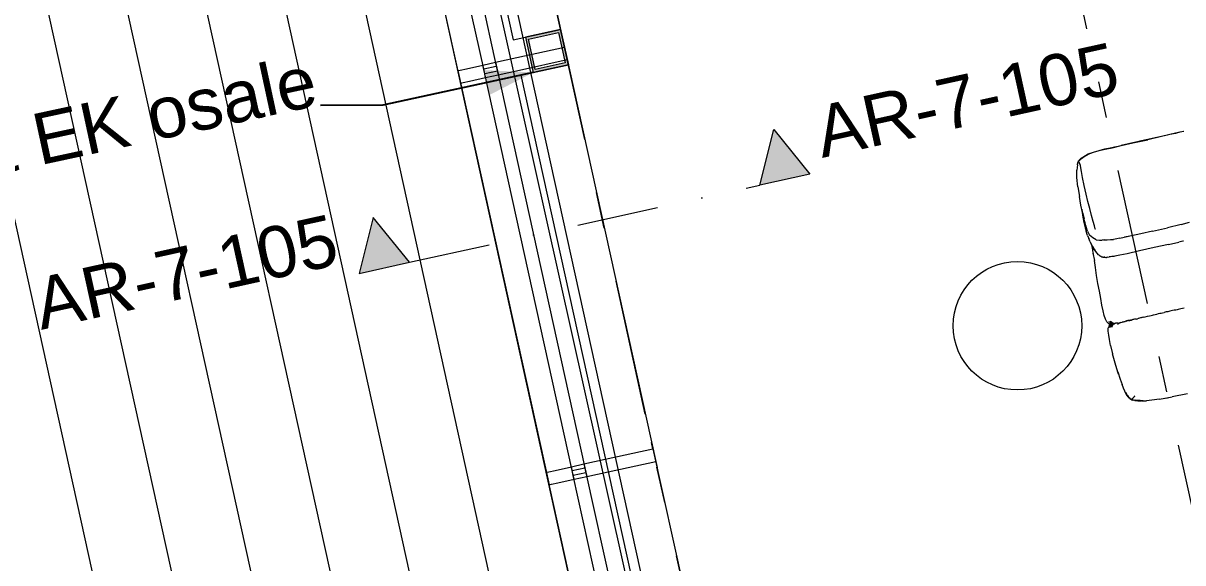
# Model space of a CAD drawing. Header units: millimetres. Extents: x 755110 to 820807, y -116979 to -66610.
# Drawn here: x 769990 to 774500, y -101689 to -99590 of the extents above; entities that cross this region are included whole.
import ezdxf

# ---------------------------------------------------------------- set-up
doc = ezdxf.new("R2010")
doc.units = ezdxf.units.MM
doc.header["$MEASUREMENT"] = 0
for name, pattern in [('Dot & Dashed', [670.277762, 317.5, -176.388889, 0, -176.388874]), ('Double Dashed', [1093.611073, 529.166651, -211.666656, 141.111112, -211.666656]), ('Katkoviiva', [6000, 3000, -3000])]:
    doc.linetypes.add(name, pattern=pattern)
for name, color, linetype, lineweight in [('New_0_Pen_No__1', 7, 'Continuous', 13), ('New_0_Pen_No__2', 8, 'Continuous', 15), ('New_2D Drafting - General_Pen_No__1', 7, 'Continuous', 13), ('New_2D Drafting - General_Pen_No__21', 7, 'Continuous', 35), ('New_ARCHICAD Windows_Pen_No__1', 7, 'Continuous', 13), ('New_Dimensioning - General_Pen_No__1', 7, 'Continuous', 13), ('New_INT zoned_Pen_No__19', 255, 'Continuous', 0), ('New_Interior - Furniture _Pen_No__1', 7, 'Continuous', 13), ('New_Structural - Bearing_Pen_No__1', 7, 'Continuous', 13), ('New_Structural - Bearing_Pen_No__101', 252, 'Continuous', 13), ('New_Structural - Bearing_Pen_No__19', 255, 'Continuous', 0), ('PP_Pen_No__10', 134, 'Continuous', 18)]:
    doc.layers.add(name, color=color, linetype=linetype, lineweight=lineweight)
doc.layers.add('New_Dimensioning - General', color=7, linetype='Continuous')
for name, color, linetype, lineweight, true_color in [('New_Structural - Bearing_Pen_No__102', 7, 'Continuous', 13, 0xcccccc), ('New_Structural - Bearing_Pen_No__180', 7, 'Continuous', 15, 0xd6cda7), ('New_Structural - Grid_Pen_No__61', 7, 'Continuous', 20, 0x6a6a6a)]:
    doc.layers.add(name, color=color, linetype=linetype, lineweight=lineweight, true_color=true_color)
doc.styles.add('GENERATED_STYLE_1', font='')
doc.styles.get('GENERATED_STYLE_1').set_extended_font_data('Arial')
doc.dimstyles.new('GENERATED_STYLE__1', dxfattribs={"dimtxt": 200, "dimasz": 95, "dimexe": 0.18, "dimexo": 0.0625, "dimgap": 0, "dimtad": 1, "dimdec": 0, "dimzin": 0, "dimdsep": 46, "dimtxsty": 'GENERATED_STYLE_1', "dimblk": 'ARROWHEAD_2', "dimblk1": 'ARROWHEAD_2', "dimblk2": 'ARROWHEAD_2', "dimcen": 0.09, "dimse1": 1, "dimse2": 1, "dimclrd": 7, "dimclre": 7, "dimclrt": 7, "dimadec": 0, "dimazin": 0, "dimtfac": 1, "dimtdec": 4, "dimtmove": 0, "dimatfit": 3, "dimfxl": 0, "dimtolj": 1, "dimtzin": 0, "dimarcsym": 0})
doc.dimstyles.new('GENERATED_STYLE__3', dxfattribs={"dimtxt": 200, "dimasz": 228, "dimexe": 0.18, "dimexo": 40, "dimgap": 0, "dimtad": 1, "dimdec": 0, "dimzin": 0, "dimdsep": 46, "dimtxsty": 'GENERATED_STYLE_1', "dimblk": 'ARROWHEAD_5', "dimblk1": 'ARROWHEAD_5', "dimblk2": 'ARROWHEAD_5', "dimcen": 0.09, "dimclrd": 7, "dimclre": 7, "dimclrt": 7, "dimadec": 0, "dimazin": 0, "dimtfac": 1, "dimtdec": 4, "dimtmove": 0, "dimatfit": 3, "dimfxl": 0, "dimtolj": 1, "dimtzin": 0, "dimarcsym": 0})
doc.dimstyles.new('GENERATED_STYLE__7', dxfattribs={"dimtxt": 0.18, "dimasz": 182.4, "dimexe": 0.18, "dimexo": 0.0625, "dimgap": 0, "dimtad": 0, "dimtih": 1, "dimtoh": 1, "dimdec": 4, "dimzin": 0, "dimdsep": 46, "dimcen": 0.09, "dimadec": 0, "dimazin": 0, "dimtfac": 1, "dimtdec": 4, "dimtmove": 0, "dimatfit": 3, "dimldrblk": 'ARROWHEAD_5', "dimfxl": 0, "dimtolj": 1, "dimtzin": 0, "dimarcsym": 0})

# ---------------------------------------------------------------- blocks, each defined once
blk = doc.blocks.new('*D157')
at = {"layer": 'New_Dimensioning - General_Pen_No__1', "color": 7, "linetype": 'Continuous', "lineweight": 13}
for p, q in [((774923.1, -112356.7), (774879.5, -112494.3)), ((774921.5, -112517), (774881.1, -112333.9)), ((774506.4, -112608.5), (774466.1, -112425.3)), ((774486.2, -112516.9), (774901.3, -112425.5)), ((774508, -112448.1), (774464.4, -112585.7)), ((774426.5, -112530), (774486.2, -112516.9))]:
    blk.add_line(p, q, dxfattribs=at)
at = {"layer": 'New_Dimensioning - General_Pen_No__1', "color": 7, "lineweight": 13, "insert": (773997.7, -112583.5), "char_height": 200, "attachment_point": 7, "rotation": 12.42, "style": 'GENERATED_STYLE_1'}
blk.add_mtext('\\A1;{\\pql;\\fArial|b0|i0|c0|p34;425}', dxfattribs=at)
blk = doc.blocks.new('ARROWHEAD_2')
at = {"color": 0, "linetype": 'Continuous', "lineweight": 0}
for p, q in [((-0.378, -0.655), (0.378, 0.655)), ((0, 0), (-1, 0))]:
    blk.add_line(p, q, dxfattribs=at)
blk = doc.blocks.new('*D158')
at = {"layer": 'New_Dimensioning - General_Pen_No__1', "color": 7, "linetype": 'Continuous', "lineweight": 13}
for p, q in [((776409.5, -112029.3), (776365.9, -112166.9)), ((776407.8, -112189.7), (776367.5, -112006.6)), ((774901.3, -112425.5), (776387.7, -112098.1)), ((774923.1, -112356.7), (774879.5, -112494.3)), ((774921.5, -112517), (774881.1, -112333.9)), ((774486.2, -112516.9), (774901.3, -112425.5))]:
    blk.add_line(p, q, dxfattribs=at)
at = {"layer": 'New_Dimensioning - General_Pen_No__1', "color": 7, "lineweight": 13, "insert": (775301.9, -112296.3), "char_height": 200, "attachment_point": 7, "rotation": 12.42, "style": 'GENERATED_STYLE_1'}
blk.add_mtext('\\A1;{\\pql;\\fArial|b0|i0|c0|p34;1\xa0522}', dxfattribs=at)
blk = doc.blocks.new('*D186')
at = {"layer": 'New_Dimensioning - General_Pen_No__1', "color": 7, "linetype": 'Continuous', "lineweight": 13}
for p, q in [((766261.9, -106098), (764152, -96517.6)), ((766353.4, -106077.8), (766170.3, -106118.2)), ((766193.1, -106076.2), (766330.7, -106119.8)), ((766353.3, -106513.1), (766261.9, -106098)), ((766444.8, -106492.9), (766261.7, -106533.2)), ((766284.5, -106491.3), (766422.1, -106534.9)), ((766965.2, -109291.5), (766353.3, -106513.1))]:
    blk.add_line(p, q, dxfattribs=at)
blk = doc.blocks.new('*D187')
at = {"layer": 'New_Dimensioning - General_Pen_No__1', "color": 7, "linetype": 'Continuous', "lineweight": 13}
for p, q in [((764083.2, -96495.8), (764220.8, -96539.4)), ((766261.9, -106098), (764152, -96517.6)), ((766353.4, -106077.8), (766170.3, -106118.2)), ((766193.1, -106076.2), (766330.7, -106119.8))]:
    blk.add_line(p, q, dxfattribs=at)
at = {"layer": 'New_Dimensioning - General_Pen_No__1', "color": 7, "lineweight": 13, "char_height": 200, "attachment_point": 7, "rotation": 102.42, "style": 'GENERATED_STYLE_1'}
for s, insert in [('\\A1;{\\pql;\\fArial|b0|i0|c0|p34;115}', (764214.3, -96986.5)), ('\\A1;{\\pql;\\fArial|b0|i0|c0|p34;9\xa0810}', (765241.4, -101650.3))]:
    blk.add_mtext(s, dxfattribs=dict(at, insert=insert))
blk = doc.blocks.new('*D188')
at = {"layer": 'New_Dimensioning - General_Pen_No__1', "color": 7, "linetype": 'Continuous', "lineweight": 13}
for p, q in [((764058.4, -96383.5), (764196, -96427.1)), ((764152, -96517.6), (764127.2, -96405.3)), ((764243.5, -96497.4), (764060.4, -96537.8)), ((764083.2, -96495.8), (764220.8, -96539.4)), ((766261.9, -106098), (764152, -96517.6))]:
    blk.add_line(p, q, dxfattribs=at)
blk = doc.blocks.new('*D192')
at = {"layer": 'New_Dimensioning - General_Pen_No__1', "color": 7, "linetype": 'Continuous', "lineweight": 13}
for p, q in [((763547, -97199.8), (763409.4, -97156.2)), ((763478.2, -97178), (763465.1, -97118.3)), ((763569.8, -97157.8), (763386.7, -97198.1)), ((765564.5, -106650.9), (763478.2, -97178)), ((765495.7, -106629.1), (765633.3, -106672.7)), ((765656, -106630.8), (765472.9, -106671.1)), ((766768.9, -112119.9), (765564.5, -106650.9))]:
    blk.add_line(p, q, dxfattribs=at)
at = {"layer": 'New_Dimensioning - General_Pen_No__1', "color": 7, "lineweight": 13, "insert": (764555.8, -102257), "char_height": 200, "attachment_point": 7, "rotation": 102.42, "style": 'GENERATED_STYLE_1'}
blk.add_mtext('\\A1;{\\pql;\\fArial|b0|i0|c0|p34;9\xa0700}', dxfattribs=at)
blk = doc.blocks.new('*D194')
at = {"layer": 'New_Dimensioning - General_Pen_No__1', "color": 7, "linetype": 'Continuous', "lineweight": 13}
for p, q in [((763761.3, -96603.6), (764116.2, -98215)), ((764185, -98236.8), (764047.4, -98193.2)), ((764024.7, -98235.2), (764207.8, -98194.8)), ((764116.2, -98215), (764460.3, -99777.6)), ((764368.8, -99797.7), (764551.9, -99757.4)), ((764529.1, -99799.4), (764391.5, -99755.8))]:
    blk.add_line(p, q, dxfattribs=at)
at = {"layer": 'New_Dimensioning - General_Pen_No__1', "color": 7, "lineweight": 13, "insert": (764322.8, -99338.8), "char_height": 200, "attachment_point": 7, "rotation": 102.42, "style": 'GENERATED_STYLE_1'}
blk.add_mtext('\\A1;{\\pql;\\fArial|b0|i0|c0|p34;1\xa0600}', dxfattribs=at)
blk = doc.blocks.new('*D195')
at = {"layer": 'New_Dimensioning - General_Pen_No__1', "color": 7, "linetype": 'Continuous', "lineweight": 13}
for p, q in [((764116.2, -98215), (764460.3, -99777.6)), ((764368.8, -99797.7), (764551.9, -99757.4)), ((764529.1, -99799.4), (764391.5, -99755.8)), ((764460.3, -99777.6), (764804.5, -101340.1)), ((764712.9, -101360.3), (764896, -101320)), ((764873.3, -101361.9), (764735.7, -101318.3))]:
    blk.add_line(p, q, dxfattribs=at)
at = {"layer": 'New_Dimensioning - General_Pen_No__1', "color": 7, "lineweight": 13, "insert": (764666.9, -100901.4), "char_height": 200, "attachment_point": 7, "rotation": 102.42, "style": 'GENERATED_STYLE_1'}
blk.add_mtext('\\A1;{\\pql;\\fArial|b0|i0|c0|p34;1\xa0600}', dxfattribs=at)
blk = doc.blocks.new('*D196')
at = {"layer": 'New_Dimensioning - General_Pen_No__1', "color": 7, "linetype": 'Continuous', "lineweight": 13}
for p, q in [((764460.3, -99777.6), (764804.5, -101340.1)), ((764712.9, -101360.3), (764896, -101320)), ((764873.3, -101361.9), (764735.7, -101318.3)), ((764804.5, -101340.1), (765148.6, -102902.7)), ((765057, -102922.8), (765240.1, -102882.5)), ((765217.4, -102924.5), (765079.8, -102880.9))]:
    blk.add_line(p, q, dxfattribs=at)
at = {"layer": 'New_Dimensioning - General_Pen_No__1', "color": 7, "lineweight": 13, "insert": (765011, -102463.9), "char_height": 200, "attachment_point": 7, "rotation": 102.42, "style": 'GENERATED_STYLE_1'}
blk.add_mtext('\\A1;{\\pql;\\fArial|b0|i0|c0|p34;1\xa0600}', dxfattribs=at)
blk = doc.blocks.new('*D197')
at = {"layer": 'New_Dimensioning - General_Pen_No__1', "color": 7, "linetype": 'Continuous', "lineweight": 13}
for p, q in [((764804.5, -101340.1), (765148.6, -102902.7)), ((765057, -102922.8), (765240.1, -102882.5)), ((765217.4, -102924.5), (765079.8, -102880.9)), ((765148.6, -102902.7), (765492.7, -104465.2)), ((765401.1, -104485.4), (765584.3, -104445.1)), ((765561.5, -104487), (765423.9, -104443.4))]:
    blk.add_line(p, q, dxfattribs=at)
at = {"layer": 'New_Dimensioning - General_Pen_No__1', "color": 7, "lineweight": 13, "insert": (765355.1, -104026.5), "char_height": 200, "attachment_point": 7, "rotation": 102.42, "style": 'GENERATED_STYLE_1'}
blk.add_mtext('\\A1;{\\pql;\\fArial|b0|i0|c0|p34;1\xa0600}', dxfattribs=at)
blk = doc.blocks.new('*D203')
at = {"layer": 'New_Dimensioning - General_Pen_No__1', "color": 7, "linetype": 'Continuous', "lineweight": 13}
for p, q in [((762448.9, -94363.8), (762435.7, -94304.1)), ((762540.4, -94343.6), (762357.3, -94384)), ((762517.7, -94385.6), (762380.1, -94342)), ((765181.4, -106771.2), (762448.9, -94363.8)), ((765272.9, -106751), (765089.8, -106791.3)), ((765112.6, -106749.4), (765250.2, -106793)), ((766481.1, -112672.7), (765181.4, -106771.2))]:
    blk.add_line(p, q, dxfattribs=at)
at = {"layer": 'New_Dimensioning - General_Pen_No__1', "color": 7, "lineweight": 13, "insert": (763865.9, -100984.1), "char_height": 200, "attachment_point": 7, "rotation": 102.42, "style": 'GENERATED_STYLE_1'}
blk.add_mtext('\\A1;{\\pql;\\fArial|b0|i0|c0|p34;12\xa0705}', dxfattribs=at)
blk = doc.blocks.new('*D304')
at = {"layer": 'New_Dimensioning - General_Pen_No__1', "linetype": 'Continuous', "lineweight": 13}
for points in [[(767939.7, -90222.1), (767768.8, -90390.5), (767876, -90453.4)], [(770969.8, -94573.7), (770730.7, -94553.2), (770752.5, -94675.5)]]:
    blk.add_hatch(color=7, dxfattribs=at).paths.add_polyline_path(points)
at = {"layer": 'New_Dimensioning - General_Pen_No__1', "color": 7, "linetype": 'Continuous', "lineweight": 13}
for p, q in [((767939.7, -90222.1), (767768.8, -90390.5)), ((767939.7, -90222.1), (767876, -90453.4)), ((767876, -90453.4), (767768.8, -90390.5)), ((770969.8, -94573.7), (770730.7, -94553.2)), ((770752.5, -94675.5), (770730.7, -94553.2)), ((770969.8, -94573.7), (770752.5, -94675.5))]:
    blk.add_line(p, q, dxfattribs=at)
blk.add_arc((770352.9, -91772.5), 2868.3, 151.9109, 277.7893, dxfattribs=at)
at = {"layer": 'New_Dimensioning - General_Pen_No__1', "color": 7, "lineweight": 13, "insert": (767298, -93684.3), "char_height": 200, "attachment_point": 7, "rotation": 12.42, "style": 'GENERATED_STYLE_1'}
blk.add_mtext('\\A1;{\\pql;\\fArial|b0|i0|c0|p34;135°}', dxfattribs=at)
blk = doc.blocks.new('ARROWHEAD_5')
at = {"linetype": 'Continuous', "lineweight": 0}
blk.add_hatch(color=0, dxfattribs=at).paths.add_polyline_path([(-1, 0.2679), (0, 0), (-1, -0.2679)])
at = {"color": 0, "linetype": 'Continuous', "lineweight": 0}
blk.add_line((0, 0), (-1, 0), dxfattribs=at)

msp = doc.modelspace()

# ---------------------------------------------------------------- hatches: boundary and pattern name
at = {"layer": 'New_Structural - Bearing_Pen_No__102', "linetype": 'Continuous', "lineweight": 13, "true_color": 0xcccccc}
h = msp.add_hatch(dxfattribs=at)
h.set_pattern_fill('Plank_Floor_0001', color=254, style=0, pattern_type=2)
h.set_pattern_definition([(282.42, (772587.63, -103895.86), (294.2306, 64.7986), [])])
h.paths.add_polyline_path([(767684.8, -104287.6), (772821.5, -115819.7), (780693.9, -114086), (780132.5, -111537.1), (779712, -109627.8), (776098.8, -110423.6), (774819, -104612.8), (773061.2, -104999.9), (770843, -95044), (770268.2, -92438.9), (770350.1, -92311.6), (769276.6, -91621.9), (767820.7, -90686.5)])
at = {"layer": 'New_Structural - Bearing_Pen_No__180', "linetype": 'Continuous', "lineweight": 0, "true_color": 0x353329}
h = msp.add_hatch(color=250, dxfattribs=at)
h.paths.add_polyline_path([(771973.4, -99781.8), (772110.1, -99751.7), (772080, -99614.9), (771943.3, -99645.1)])
h.paths.add_polyline_path([(771981, -99769.9), (771955.2, -99652.7), (772072.4, -99626.9), (772098.2, -99744.1)], flags=0)
at = {"layer": 'PP_Pen_No__10', "linetype": 'Continuous', "lineweight": 18}
for points in [[(773049.6, -100177.3), (772908.9, -100003.5), (772854.3, -100220.3)], [(771296.8, -100563.4), (771492.1, -100520.3), (771351.4, -100346.5)]]:
    msp.add_hatch(color=134, dxfattribs=at).paths.add_polyline_path(points)

# ---------------------------------------------------------------- linework, layer by layer
at = {"layer": 'New_2D Drafting - General_Pen_No__1', "color": 7, "linetype": 'Continuous', "lineweight": 13}
msp.add_circle((773856.9, -100767.1), 250, dxfattribs=at)
at = {"layer": 'New_2D Drafting - General_Pen_No__21', "color": 7, "linetype": 'Katkoviiva', "lineweight": 35}
for points in [[(779632.4, -109752.9), (779662.5, -110770.2), (777492.6, -111248.1), (773378.9, -112154), (771861.5, -105264.1), (769092.8, -92692.4)], [(779633.1, -109754.8), (779633.1, -110778.7), (777494.9, -111249.5), (773381.3, -112155.6), (771863.8, -105265.7), (769094.9, -92694)]]:
    msp.add_lwpolyline(points, dxfattribs=at)
at = {"layer": 'New_ARCHICAD Windows_Pen_No__1', "color": 7, "linetype": 'Continuous', "lineweight": 13}
for p, q in [((771751, -98120.8), (772105.8, -99732.1)), ((771335.9, -98212.2), (771690.8, -99823.5)), ((771780.9, -99767.9), (771441.1, -98224.8)), ((771489.9, -98214.1), (771829.7, -99757.1)), ((772095.1, -99683.3), (772089.7, -99658.9)), ((772095.1, -99683.3), (772089.7, -99658.9)), ((771826.5, -99742.5), (771909.5, -99724.2)), ((771826.5, -99742.5), (771909.5, -99724.2)), ((771909.5, -99724.2), (772095.1, -99683.3)), ((771909.5, -99724.2), (772095.1, -99683.3)), ((772095.1, -99683.3), (772450, -101294.7)), ((771680, -99774.7), (771689.8, -99772.6)), ((771689.8, -99772.6), (771714.2, -99767.2)), ((771714.2, -99767.2), (771777.7, -99753.2)), ((771777.7, -99753.2), (771826.5, -99742.5)), ((771777.7, -99753.2), (771826.5, -99742.5)), ((771785.2, -99787.4), (771777.7, -99753.2)), ((771780.9, -99767.9), (771829.7, -99757.1)), ((771788.4, -99802), (771780.9, -99767.9)), ((771826.5, -99742.5), (771834, -99776.6)), ((771829.7, -99757.1), (771837.3, -99791.3)), ((771837.3, -99791.3), (771920.3, -99773)), ((771837.3, -99791.3), (771920.3, -99773)), ((771920.3, -99773), (772105.8, -99732.1)), ((771920.3, -99773), (772105.8, -99732.1)), ((772105.8, -99732.1), (772111.2, -99756.6)), ((772105.8, -99732.1), (772111.2, -99756.6)), ((771680, -99774.7), (772034.9, -101386.1)), ((771700.5, -99821.4), (771725, -99816)), ((771725, -99816), (771788.4, -99802)), ((771834, -99776.6), (771785.2, -99787.4)), ((772125, -101330.4), (771785.2, -99787.4)), ((771788.4, -99802), (771837.3, -99791.3)), ((771788.4, -99802), (771837.3, -99791.3)), ((771834, -99776.6), (772173.9, -101319.7)), ((771690.8, -99823.5), (771700.5, -99821.4)), ((772253.6, -101286.7), (772439.2, -101245.9)), ((772253.6, -101286.7), (772439.2, -101245.9)), ((772439.2, -101245.9), (772433.8, -101221.4)), ((772439.2, -101245.9), (772433.8, -101221.4)), ((772439.2, -101245.9), (772794.1, -102857.2)), ((772121.8, -101315.8), (772170.6, -101305)), ((772121.8, -101315.8), (772170.6, -101305)), ((772170.6, -101305), (772253.6, -101286.7)), ((772170.6, -101305), (772253.6, -101286.7)), ((772170.6, -101305), (772178.2, -101339.2)), ((772264.4, -101335.6), (772450, -101294.7)), ((772264.4, -101335.6), (772450, -101294.7)), ((772450, -101294.7), (772455.3, -101319.1)), ((772450, -101294.7), (772455.3, -101319.1)), ((772024.1, -101337.3), (772033.9, -101335.1)), ((772024.1, -101337.3), (772379, -102948.7)), ((772033.9, -101335.1), (772058.3, -101329.7)), ((772058.3, -101329.7), (772121.8, -101315.8)), ((772129.3, -101349.9), (772121.8, -101315.8)), ((772125, -101330.4), (772173.9, -101319.7)), ((772132.6, -101364.6), (772125, -101330.4)), ((772178.2, -101339.2), (772129.3, -101349.9)), ((772469.2, -102893), (772129.3, -101349.9)), ((772173.9, -101319.7), (772181.4, -101353.8)), ((772178.2, -101339.2), (772518, -102882.2)), ((772181.4, -101353.8), (772264.4, -101335.6)), ((772181.4, -101353.8), (772264.4, -101335.6)), ((772034.9, -101386.1), (772044.7, -101383.9)), ((772044.7, -101383.9), (772069.1, -101378.6)), ((772069.1, -101378.6), (772132.6, -101364.6)), ((772132.6, -101364.6), (772181.4, -101353.8)), ((772132.6, -101364.6), (772181.4, -101353.8))]:
    msp.add_line(p, q, dxfattribs=at)
at = {"layer": 'New_INT zoned_Pen_No__19', "color": 255, "linetype": 'Continuous', "lineweight": 0, "flags": 128}
msp.add_lwpolyline([(770878, -95036.3), (771895.3, -99655.6), (772080, -99614.9), (772110.1, -99751.7), (771925.4, -99792.3), (772987.9, -104616.7), (773172.6, -104576.1), (773212.6, -104757.8), (774721.8, -104429.4), (774680.1, -104237.8), (775123.7, -104136.1), (777420.3, -103609.9), (777355.8, -103316.9), (778176.2, -103136.2), (778331, -103839.4), (779311.4, -103623.5), (778011.3, -97719.9)], dxfattribs=at)
at = {"layer": 'New_Interior - Furniture _Pen_No__1', "color": 7, "linetype": 'Continuous', "lineweight": 13}
for p, q in [((774363.7, -100042.9), (774306.2, -100055.5)), ((774306.4, -100055.9), (774364.1, -100043.5)), ((774363.6, -100042.4), (774307.8, -100055.2)), ((774363.7, -100042.8), (774333, -100049.6)), ((774416.9, -100030.7), (774363.6, -100042.4)), ((774416.9, -100030.9), (774363.7, -100042.9)), ((774392, -100036.5), (774363.7, -100042.8)), ((774417.3, -100031.4), (774364.1, -100043.5)), ((774449.7, -100023.2), (774416.9, -100030.9)), ((774440.1, -100025.4), (774416.9, -100030.7)), ((774450.1, -100023.7), (774417.3, -100031.4)), ((774471.1, -100018.3), (774449.7, -100023.2)), ((774471.1, -100018.8), (774450.1, -100023.7)), ((774489.7, -100014.2), (774471.1, -100018.3)), ((774488.7, -100014.7), (774471.1, -100018.8)), ((774502.4, -100011.7), (774488.7, -100014.7)), ((774504.1, -100011.2), (774489.7, -100014.2)), ((774152.2, -100091.4), (774174.7, -100085)), ((774152.8, -100092.1), (774175.3, -100086)), ((774174.7, -100085), (774197.3, -100079.5)), ((774175.3, -100086), (774197.9, -100080.5)), ((774197.3, -100079.5), (774224.4, -100073.5)), ((774197.9, -100080.5), (774224.9, -100074.5)), ((774224.4, -100073.5), (774234.6, -100071.3)), ((774224.6, -100073.6), (774260.3, -100065.6)), ((774224.9, -100074.5), (774260.5, -100066.2)), ((774306.2, -100055.5), (774260.3, -100065.6)), ((774260.5, -100066.2), (774306.4, -100055.9)), ((774090.2, -100141.6), (774092.1, -100132.7)), ((774093.5, -100129.9), (774092.1, -100132.7)), ((774093.3, -100129.7), (774092.8, -100131.1)), ((774093.1, -100130.3), (774093.2, -100130.2)), ((774093.2, -100130.2), (774093.2, -100130.2)), ((774093.3, -100129.7), (774093.9, -100128.7)), ((774093.5, -100129.9), (774094.1, -100128.5)), ((774093.9, -100128.4), (774094.1, -100127.8)), ((774093.9, -100128.4), (774093.9, -100128.7)), ((774094.1, -100128.6), (774093.9, -100128.7)), ((774094.1, -100127.9), (774094, -100128.2)), ((774094.1, -100127.9), (774094.4, -100127.3)), ((774094.2, -100127.6), (774094.1, -100127.8)), ((774094.5, -100127.9), (774094.1, -100128.5)), ((774094.7, -100126.7), (774094.4, -100127.3)), ((774094.5, -100127.2), (774094.7, -100126.6)), ((774094.9, -100127.5), (774094.5, -100127.9)), ((774094.7, -100126.7), (774095, -100126.1)), ((774095, -100126.1), (774094.7, -100126.6)), ((774094.9, -100127.4), (774095.4, -100126.8)), ((774095.2, -100129.1), (774094.9, -100127.4)), ((774095.3, -100125.6), (774095, -100126.1)), ((774095, -100126.1), (774095, -100126)), ((774095.2, -100129.1), (774095.4, -100129.5)), ((774095.3, -100125.6), (774095.6, -100125.3)), ((774095.4, -100126.8), (774097.1, -100125.1)), ((774095.4, -100129.5), (774097.6, -100133.2)), ((774096, -100124.4), (774095.6, -100125.3)), ((774095.9, -100125.1), (774095.6, -100125.3)), ((774095.6, -100125.3), (774095.6, -100125.3)), ((774095.9, -100124.8), (774095.8, -100125.1)), ((774096.3, -100123.9), (774095.9, -100124.8)), ((774096, -100124.4), (774096.2, -100124.1)), ((774096.3, -100123.9), (774097.9, -100121.6)), ((774099.2, -100122.8), (774097.1, -100125.1)), ((774100.3, -100138.1), (774097.6, -100133.2)), ((774103.2, -100116.9), (774097.9, -100121.6)), ((774099.2, -100122.8), (774105.2, -100117.9)), ((774100.3, -100121.7), (774099.7, -100122.4)), ((774100.3, -100121.7), (774100.7, -100121.3)), ((774100.7, -100121.3), (774105.8, -100116.5)), ((774103.2, -100116.9), (774109.1, -100112.7)), ((774103.7, -100116.6), (774115.2, -100108.3)), ((774105.8, -100116.5), (774116.7, -100108.5)), ((774107.8, -100115), (774116.7, -100108.2)), ((774115.2, -100108.3), (774131.8, -100099)), ((774116.7, -100108.2), (774132.6, -100099.4)), ((774123.2, -100104.6), (774132.5, -100099.3)), ((774131.8, -100099), (774152.2, -100091.4)), ((774132.5, -100099.3), (774152.8, -100092.1)), ((774087.3, -100191), (774087.8, -100161.8)), ((774090.2, -100141.6), (774087.8, -100161.8)), ((774102.2, -100143.6), (774100.2, -100138)), ((774104.1, -100152.6), (774102.2, -100143.6)), ((774106.6, -100167.8), (774104.1, -100152.6)), ((774110.4, -100190.4), (774106.6, -100167.8)), ((774091.3, -100226.8), (774087.3, -100191)), ((774116.4, -100221.6), (774110.4, -100190.4)), ((774123.9, -100255), (774116.4, -100221.6)), ((774091.3, -100226.8), (774098.2, -100264.8)), ((774103.8, -100297.9), (774098.2, -100264.8)), ((774131.1, -100284.4), (774123.9, -100255)), ((774109.5, -100326.6), (774103.8, -100297.9)), ((774106.9, -100313.1), (774110.5, -100337.2)), ((774137.9, -100311.6), (774131.1, -100284.4)), ((774144.8, -100338.2), (774137.9, -100311.6)), ((774109.5, -100326.6), (774115.9, -100351.2)), ((774110.5, -100337.2), (774115.7, -100365.8)), ((774111.8, -100335.4), (774115.4, -100350.7)), ((774120.1, -100367.2), (774115.4, -100350.7)), ((774151.1, -100361.5), (774144.8, -100338.2)), ((774115.7, -100365.8), (774120, -100386.1)), ((774120, -100386.1), (774124, -100399.7)), ((774123.3, -100377.8), (774120.1, -100367.2)), ((774125.7, -100386.2), (774123.3, -100377.8)), ((774129.6, -100416.5), (774124, -100399.7)), ((774129.6, -100398.8), (774125.7, -100386.2)), ((774129.6, -100398.8), (774137.6, -100415)), ((774156.2, -100378.8), (774151.1, -100361.5)), ((774159.5, -100389.6), (774156.2, -100378.8)), ((774160.5, -100393.4), (774159.5, -100389.6)), ((774160.5, -100393.3), (774160.3, -100393.4)), ((774382.6, -100398.8), (774336.8, -100409.3)), ((774382.6, -100398.8), (774440.3, -100386.2)), ((774493.4, -100373.7), (774440.3, -100386.2)), ((774493.4, -100373.7), (774525.8, -100364.2)), ((774129.6, -100416.5), (774134, -100427.3)), ((774140.1, -100441.3), (774134, -100427.3)), ((774149.6, -100425.1), (774137.6, -100415)), ((774140.1, -100441.3), (774145.2, -100452.2)), ((774163.7, -100433.4), (774149.6, -100425.1)), ((774163.7, -100433.4), (774176.4, -100434)), ((774176.4, -100434), (774186.7, -100433.7)), ((774194.9, -100433.5), (774186.7, -100433.7)), ((774191.4, -100433.5), (774197.9, -100433.4)), ((774197.9, -100433.4), (774206.1, -100432.9)), ((774206.1, -100432.9), (774218.7, -100432.3)), ((774218.7, -100432.3), (774230.5, -100431.3)), ((774243.5, -100428.8), (774230.5, -100431.3)), ((774254.8, -100426.1), (774243.5, -100428.8)), ((774254.8, -100426.1), (774271.9, -100422.7)), ((774271.9, -100422.7), (774288.4, -100419.3)), ((774301, -100416.9), (774273.8, -100422.2)), ((774336.8, -100409.3), (774301, -100416.9)), ((774444.1, -100451.4), (774484.6, -100442.1)), ((774500.1, -100438.4), (774484.6, -100442.1)), ((774503.1, -100437.7), (774500.1, -100438.4)), ((774149.3, -100460.3), (774145.2, -100452.2)), ((774146.6, -100454.9), (774146.5, -100458.3)), ((774146.5, -100458.3), (774147, -100463.3)), ((774154.2, -100465.7), (774146.8, -100453.3)), ((774147, -100463.3), (774148.4, -100475.9)), ((774148.4, -100475.9), (774151, -100486.8)), ((774152.1, -100465.8), (774149.3, -100460.3)), ((774150.5, -100484.7), (774156.6, -100513.7)), ((774156.3, -100470), (774151.7, -100460.4)), ((774156.4, -100471.9), (774152.1, -100465.8)), ((774159.1, -100474.9), (774156.3, -100470)), ((774158.2, -100473.4), (774156.4, -100471.9)), ((774161.4, -100478.8), (774156.6, -100469.7)), ((774161.4, -100478.8), (774159.1, -100474.9)), ((774166.4, -100485.3), (774161.4, -100478.8)), ((774161.4, -100478.8), (774161.6, -100479)), ((774162.5, -100480.1), (774161.6, -100479)), ((774171.9, -100491.1), (774166.4, -100485.3)), ((774171.9, -100491.1), (774172.9, -100491.8)), ((774172.9, -100491.8), (774176.9, -100494.6)), ((774174.4, -100492.7), (774176.9, -100494.6)), ((774178, -100495.4), (774176.6, -100494.1)), ((774176.9, -100494.6), (774177.9, -100495.4)), ((774255.3, -100493.1), (774242.2, -100495.6)), ((774283.4, -100486.9), (774255.3, -100493.1)), ((774331.8, -100475.7), (774283.4, -100486.9)), ((774389.2, -100462.9), (774331.8, -100475.7)), ((774444.1, -100451.4), (774389.2, -100462.9)), ((774160.3, -100541), (774156.6, -100513.7)), ((774177.9, -100495.4), (774178.1, -100495.5)), ((774182.4, -100498.4), (774178, -100495.4)), ((774178.6, -100495.8), (774178.1, -100495.5)), ((774181.4, -100496.4), (774183.4, -100498.5)), ((774182.9, -100498.5), (774182.2, -100498.3)), ((774182.8, -100498.5), (774182.4, -100498.4)), ((774184.1, -100499.3), (774182.9, -100498.5)), ((774183.4, -100498.5), (774184.1, -100499.3)), ((774185.5, -100500.5), (774184.1, -100499.3)), ((774186.9, -100501), (774185.5, -100500.5)), ((774189.1, -100501), (774186.9, -100501)), ((774189.1, -100501), (774190.4, -100500.9)), ((774190.4, -100500.9), (774192.4, -100500.9)), ((774194.4, -100500.5), (774192.4, -100500.9)), ((774195.6, -100500.3), (774194.2, -100499.7)), ((774194.4, -100500.5), (774195.6, -100500.3)), ((774197.4, -100500.9), (774195.6, -100500.3)), ((774197.4, -100500.9), (774200.3, -100501.5)), ((774200.3, -100501.5), (774202.8, -100501.1)), ((774206.9, -100500.2), (774202.8, -100501.1)), ((774206.9, -100500.2), (774213.8, -100499.3)), ((774221.1, -100498.3), (774213.8, -100499.3)), ((774219.4, -100498.9), (774214.3, -100499.3)), ((774214.3, -100499.3), (774214.3, -100499.3)), ((774225.8, -100498.2), (774219.4, -100498.9)), ((774219.4, -100498.9), (774219.4, -100498.9)), ((774231.6, -100497.4), (774225.8, -100498.2)), ((774225.8, -100498.2), (774225.8, -100498.2)), ((774235.6, -100496.8), (774231.6, -100497.4)), ((774242.2, -100495.6), (774235.6, -100496.8)), ((774242.2, -100495.6), (774242.4, -100495.5)), ((774164.5, -100571.4), (774160.3, -100541)), ((774170, -100602.3), (774164.5, -100571.4)), ((774176, -100632.7), (774170, -100602.3)), ((774181, -100661.5), (774176, -100632.7)), ((774185.8, -100687.4), (774181, -100661.5)), ((774190.3, -100708.8), (774185.8, -100687.4)), ((774194.7, -100726.8), (774190.3, -100708.8)), ((774398.8, -100721.8), (774405.5, -100720.2)), ((774405.5, -100720.2), (774411.4, -100718.9)), ((774411.4, -100718.9), (774415.9, -100717.9)), ((774415.9, -100717.9), (774420.9, -100716.8)), ((774420.9, -100716.8), (774428.1, -100715.3)), ((774435.6, -100713.7), (774428.1, -100715.3)), ((774441.3, -100712.5), (774435.6, -100713.7)), ((774446, -100711.5), (774441.3, -100712.5)), ((774450.1, -100710.7), (774446, -100711.5)), ((774454.6, -100709.7), (774450.1, -100710.7)), ((774460.5, -100708.5), (774454.6, -100709.7)), ((774466.8, -100707.2), (774460.5, -100708.5)), ((774472.8, -100706), (774466.8, -100707.2)), ((774478.2, -100704.9), (774472.8, -100706)), ((774482.5, -100704), (774478.2, -100704.9)), ((774487.1, -100703.1), (774482.5, -100704)), ((774493.1, -100701.8), (774487.1, -100703.1)), ((774499.5, -100700.5), (774493.1, -100701.8)), ((774505.4, -100699.2), (774499.5, -100700.5)), ((774199.2, -100741.5), (774194.7, -100726.8)), ((774204.3, -100752.3), (774199.2, -100741.5)), ((774204.3, -100752.3), (774204.6, -100752.6)), ((774204.6, -100752.6), (774210.7, -100758.6)), ((774215.8, -100761.1), (774210.7, -100758.6)), ((774212.1, -100759.5), (774211.8, -100759.1)), ((774212.1, -100759.5), (774215.2, -100762.2)), ((774219.9, -100756.2), (774212.7, -100751.6)), ((774213.1, -100768.8), (774216.6, -100764.3)), ((774214.6, -100766.8), (774215.7, -100764.5)), ((774215.2, -100762.2), (774218.1, -100762.5)), ((774217, -100758.3), (774215.7, -100757.7)), ((774217.4, -100763.4), (774215.7, -100764.5)), ((774218.6, -100753.2), (774215.8, -100750.8)), ((774215.8, -100761.1), (774218.1, -100761.9)), ((774216.6, -100764.3), (774218.2, -100762.6)), ((774221.5, -100760.3), (774217, -100758.3)), ((774219.1, -100761.8), (774218.1, -100761.9)), ((774218.1, -100762.5), (774218.3, -100762.5)), ((774218.2, -100762.6), (774219.3, -100762.1)), ((774225.9, -100757.7), (774218.6, -100753.2)), ((774222, -100762.6), (774218.7, -100765.8)), ((774219.1, -100761.8), (774220.6, -100761.7)), ((774224.6, -100755), (774219.3, -100750.3)), ((774219.3, -100762.1), (774220.3, -100761.9)), ((774219.5, -100772.9), (774224, -100764.6)), ((774219.6, -100766.2), (774224.6, -100760.8)), ((774219.9, -100756.2), (774221.6, -100757.2)), ((774222.7, -100761.1), (774220.3, -100761.9)), ((774224.4, -100761), (774221.4, -100760.1)), ((774223, -100760.6), (774221.5, -100760.3)), ((774223.7, -100760.8), (774222.7, -100761.1)), ((774224.4, -100758.4), (774223.7, -100758.2)), ((774224, -100764.6), (774228.6, -100759.4)), ((774225.4, -100758.6), (774224.4, -100758.4)), ((774230, -100757.7), (774224.6, -100755)), ((774224.6, -100755), (774226.5, -100756)), ((774224.6, -100760.8), (774228.5, -100759.4)), ((774226.5, -100758.9), (774225.4, -100758.6)), ((774230.6, -100759.5), (774225.9, -100757.7)), ((774227.1, -100756.3), (774226.5, -100756)), ((774226.5, -100758.9), (774229.1, -100759.1)), ((774227.4, -100765.3), (774226.6, -100766.1)), ((774228.3, -100763.9), (774227.1, -100765.9)), ((774231.4, -100760.5), (774228.3, -100763.9)), ((774228.7, -100759.3), (774228.5, -100759.4)), ((774228.6, -100759.4), (774228.9, -100759.1)), ((774228.9, -100759.1), (774229.3, -100759)), ((774230, -100757.7), (774235.6, -100758.1)), ((774234.2, -100759.2), (774230.6, -100759.5)), ((774230.8, -100761.2), (774233.9, -100759.5)), ((774235.2, -100758.7), (774231.4, -100760.5)), ((774235.7, -100758.5), (774233.9, -100759.5)), ((774234.8, -100758.9), (774234.6, -100758.9)), ((774237.8, -100757.8), (774234.8, -100758.3)), ((774235.2, -100758.6), (774236.1, -100758.4)), ((774235.2, -100758.7), (774235.2, -100758.6)), ((774238.1, -100757.7), (774235.6, -100758.1)), ((774237.3, -100757.9), (774235.7, -100758.5)), ((774235.7, -100758.5), (774236.3, -100758.3)), ((774238.5, -100756.7), (774237.3, -100756.4)), ((774239.1, -100757.4), (774237.3, -100757.9)), ((774238.1, -100757.7), (774238.1, -100757.7)), ((774240.6, -100757), (774238.5, -100756.7)), ((774241.2, -100757.1), (774239.1, -100757.4)), ((774243.8, -100757.4), (774240.6, -100757)), ((774247.2, -100757.1), (774243.8, -100757.4)), ((774247.8, -100760.9), (774245.8, -100763)), ((774247.2, -100757.1), (774253.4, -100755.9)), ((774252.5, -100757.4), (774247.8, -100760.9)), ((774252.5, -100757.4), (774255.7, -100756.1)), ((774259.5, -100754.4), (774253.4, -100755.9)), ((774255.7, -100756.1), (774264.7, -100752.8)), ((774259.5, -100754.4), (774263.7, -100753.2)), ((774262.4, -100753.3), (774275.3, -100750.2)), ((774264.6, -100752.4), (774277, -100749.9)), ((774264.7, -100752.8), (774275.3, -100750.2)), ((774266.6, -100752.4), (774267.8, -100752)), ((774268.5, -100751.9), (774269.1, -100751.7)), ((774278.9, -100749.5), (774277, -100749.9)), ((774279.7, -100749.3), (774278.9, -100749.5)), ((774279.5, -100749.4), (774280.5, -100748.9)), ((774280.5, -100748.9), (774281.7, -100748.4)), ((774282.9, -100748.2), (774281.7, -100748.4)), ((774283.8, -100747.8), (774282.9, -100748.2)), ((774283.8, -100747.8), (774284.8, -100747.4)), ((774284.8, -100747.4), (774285.9, -100747.3)), ((774287.1, -100747.3), (774285.9, -100747.3)), ((774288.4, -100746.9), (774287.1, -100747.3)), ((774288.4, -100746.9), (774290.4, -100746.7)), ((774290.4, -100746.7), (774292.2, -100746.7)), ((774291.9, -100746.7), (774293.4, -100746.4)), ((774293.4, -100746.4), (774293.6, -100746.3)), ((774297.3, -100745.5), (774293.6, -100746.3)), ((774296.5, -100745.7), (774297.8, -100745.4)), ((774298.6, -100745.2), (774297.3, -100745.5)), ((774297.8, -100745.4), (774298.6, -100745.2)), ((774298.6, -100745.2), (774300.2, -100744.9)), ((774300.2, -100744.9), (774300, -100744.9)), ((774300.2, -100744.9), (774302.1, -100744.4)), ((774304.1, -100744), (774302.1, -100744.4)), ((774302.1, -100744.4), (774302.1, -100744.4)), ((774306.2, -100743.5), (774304.1, -100744)), ((774308.9, -100742.9), (774306.2, -100743.5)), ((774312, -100742.2), (774308.9, -100742.9)), ((774315.6, -100741.7), (774312, -100742.2)), ((774319.5, -100741.2), (774315.6, -100741.7)), ((774319.5, -100741.2), (774323.3, -100739.9)), ((774327.3, -100738.4), (774323.3, -100739.9)), ((774327.4, -100738.6), (774326.1, -100738.9)), ((774331.8, -100737.5), (774327.4, -100738.6)), ((774335.7, -100736.6), (774331.8, -100737.5)), ((774338.3, -100736), (774335.7, -100736.6)), ((774340.3, -100735.5), (774338.3, -100736)), ((774342.2, -100735.1), (774340.3, -100735.5)), ((774346, -100734.1), (774342.2, -100735.1)), ((774346, -100734.1), (774353.4, -100732.4)), ((774353.4, -100732.4), (774362.3, -100730.3)), ((774362.3, -100730.3), (774370.4, -100728.4)), ((774370.4, -100728.4), (774377.1, -100726.8)), ((774377.1, -100726.8), (774381.9, -100725.7)), ((774381.9, -100725.7), (774386.4, -100724.6)), ((774386.4, -100724.6), (774392.3, -100723.3)), ((774392.3, -100723.3), (774398.8, -100721.8)), ((774210.2, -100776.8), (774213.1, -100768.8)), ((774210.4, -100788.7), (774210.2, -100776.8)), ((774212.4, -100803.7), (774210.4, -100788.7)), ((774214.9, -100821.1), (774212.4, -100803.7)), ((774217.7, -100766.9), (774213.5, -100773.7)), ((774214.4, -100774.1), (774216, -100771)), ((774216, -100771), (774219.6, -100766.2)), ((774218, -100767.9), (774216, -100771)), ((774217.7, -100766.9), (774218.7, -100765.8)), ((774217.7, -100766.9), (774218.4, -100765.9)), ((774224, -100772.2), (774227.1, -100765.9)), ((774219.2, -100844.3), (774214.9, -100821.1)), ((774219.2, -100844.3), (774226.8, -100876.6)), ((774236.7, -100913), (774226.8, -100876.6)), ((774247.5, -100947.6), (774236.7, -100913)), ((774247.5, -100947.1), (774256.9, -100975.2)), ((774250.1, -100955), (774247.5, -100947.6)), ((774256.9, -100975.2), (774263.8, -100995.3)), ((774269.3, -101009.6), (774263.8, -100995.3)), ((774274.3, -101021.5), (774269.3, -101009.6)), ((774276.4, -101026.2), (774274.3, -101021.5)), ((774283.3, -101039.2), (774276.4, -101026.2)), ((774285.1, -101039), (774278.1, -101026.6)), ((774281.9, -101034.4), (774278.9, -101029.1)), ((774287.1, -101042.4), (774281.9, -101034.4)), ((774518.2, -101032), (774459.1, -101044.3)), ((774283.3, -101039.2), (774285.3, -101041.9)), ((774285.1, -101039), (774287.1, -101042.4)), ((774292, -101048.1), (774285.3, -101041.9)), ((774287.1, -101042.4), (774289.1, -101044.6)), ((774293.1, -101048.6), (774287.1, -101042.4)), ((774291.7, -101047.2), (774289.1, -101044.6)), ((774295.6, -101050.7), (774292, -101048.1)), ((774292.8, -101047.7), (774297.3, -101052)), ((774292.8, -101048.1), (774296.3, -101051)), ((774293.1, -101048.6), (774298, -101052.7)), ((774299.3, -101053.8), (774297.3, -101052)), ((774298.4, -101053), (774298, -101052.7)), ((774299.9, -101054.1), (774299.3, -101053.8)), ((774300, -101054.2), (774299.7, -101054)), ((774299.9, -101054.1), (774300.5, -101054.2)), ((774300.6, -101054.4), (774300, -101054.2)), ((774300.5, -101054), (774300.3, -101054)), ((774301.2, -101053.2), (774300.5, -101053.7)), ((774300.5, -101053.8), (774301.2, -101053.2)), ((774300.5, -101053.8), (774300.5, -101053.7)), ((774300.5, -101054.1), (774300.5, -101053.8)), ((774300.5, -101054.1), (774300.6, -101054.4)), ((774300.5, -101054.2), (774300.5, -101054.2)), ((774300.6, -101054.4), (774301.1, -101054.8)), ((774301.1, -101054.8), (774301.6, -101054.9)), ((774302.8, -101052.2), (774301.2, -101053.2)), ((774301.2, -101053.3), (774301.2, -101053.2)), ((774301.4, -101054.8), (774301.9, -101055.2)), ((774302.2, -101055), (774301.6, -101054.9)), ((774301.9, -101055.2), (774304.2, -101055.7)), ((774304.2, -101055.7), (774302.1, -101055.2)), ((774302.8, -101052.2), (774302.6, -101052.3)), ((774302.6, -101055.3), (774303, -101055.7)), ((774304.7, -101050.8), (774302.8, -101052.2)), ((774302.8, -101052.2), (774304.5, -101050.9)), ((774302.9, -101055.4), (774302.8, -101055.4)), ((774303, -101055.7), (774306, -101056.6)), ((774304.2, -101055.7), (774304.7, -101055.8)), ((774304.2, -101055.7), (774309.1, -101056.4)), ((774304.7, -101050.8), (774304.5, -101050.9)), ((774306.4, -101048.8), (774304.7, -101050.8)), ((774304.7, -101051), (774306.4, -101048.8)), ((774306.2, -101048.9), (774304.7, -101050.8)), ((774307.5, -101056.1), (774304.7, -101055.8)), ((774313.5, -101058.3), (774306, -101056.6)), ((774306, -101056.6), (774306.4, -101056.7)), ((774307.9, -101046.8), (774306.4, -101048.8)), ((774306.4, -101049), (774306.4, -101048.8)), ((774307.9, -101046.8), (774307.8, -101046.9)), ((774309.3, -101045.1), (774307.9, -101046.8)), ((774309.1, -101045.2), (774307.9, -101046.8)), ((774309.3, -101045.1), (774309.1, -101045.2)), ((774311.5, -101056.7), (774309.1, -101056.4)), ((774309.3, -101045.3), (774310.5, -101043.7)), ((774310.5, -101043.7), (774309.3, -101045.1)), ((774309.3, -101045.1), (774310.4, -101043.8)), ((774311.7, -101042.3), (774310.5, -101043.7)), ((774310.5, -101043.8), (774311.7, -101042.3)), ((774310.5, -101043.8), (774310.5, -101043.7)), ((774318.9, -101057.4), (774311.5, -101056.7)), ((774311.7, -101042.3), (774312.3, -101041.6)), ((774312.2, -101041.7), (774311.7, -101042.3)), ((774311.7, -101042.3), (774312.1, -101041.8)), ((774311.7, -101042.3), (774311.7, -101042.3)), ((774312.5, -101041.4), (774311.8, -101042.4)), ((774311.8, -101042.4), (774312.3, -101041.6)), ((774312.2, -101042.4), (774312.5, -101041.4)), ((774312.5, -101041.4), (774312.3, -101041.6)), ((774313.4, -101040), (774312.5, -101041.4)), ((774312.8, -101056.7), (774317.4, -101057.2)), ((774313.5, -101058.3), (774324.8, -101059.9)), ((774325.2, -101058), (774317.4, -101057.2)), ((774325.2, -101058), (774318.9, -101057.4)), ((774336.7, -101059.8), (774324.8, -101059.9)), ((774334.1, -101058.6), (774325.2, -101058)), ((774325.7, -101059.2), (774337.2, -101058.9)), ((774339.6, -101058.9), (774334.1, -101058.6)), ((774339.2, -101059.6), (774336.7, -101059.8)), ((774338.2, -101058.8), (774337.2, -101058.9)), ((774346.3, -101059), (774339.2, -101059.6)), ((774339.6, -101058.9), (774359.1, -101059.3)), ((774380.2, -101057.1), (774359.1, -101059.3)), ((774409.2, -101052.9), (774380.2, -101057.1)), ((774409.2, -101052.9), (774458.6, -101044.2)), ((774434.2, -101048.5), (774459.1, -101044.3))]:
    msp.add_line(p, q, dxfattribs=at)
msp.add_point((774291.9, -100746.7), dxfattribs=at)
at = {"layer": 'New_Structural - Bearing_Pen_No__1', "color": 7, "linetype": 'Continuous', "lineweight": 13, "flags": 128}
for points in [[(771973.4, -99781.8), (772110.1, -99751.7), (772080, -99614.9), (771943.3, -99645.1)], [(771981, -99769.9), (771955.2, -99652.7), (772072.4, -99626.9), (772098.2, -99744.1)]]:
    msp.add_lwpolyline(points, close=True, dxfattribs=at)
at = {"layer": 'New_Structural - Bearing_Pen_No__101', "color": 252, "linetype": 'Continuous', "lineweight": 13, "flags": 128}
msp.add_lwpolyline([(767684.8, -104287.6), (772821.5, -115819.7), (780693.9, -114086), (780132.5, -111537.1), (779712, -109627.8), (776098.8, -110423.6), (774819, -104612.8), (773061.2, -104999.9), (770843, -95044), (770268.2, -92438.9), (770350.1, -92311.6), (769276.6, -91621.9), (767820.7, -90686.5)], close=True, dxfattribs=at)
at = {"layer": 'New_Structural - Bearing_Pen_No__19', "color": 255, "linetype": 'Continuous', "lineweight": 0, "flags": 128}
msp.add_lwpolyline([(771109.8, -95906.8), (773099.2, -104940.4), (774857.1, -104553.2), (776147.6, -110412.8), (779728.6, -109624.2), (780808.7, -109386.3), (779518.1, -103525.7), (779837.6, -103455.4), (778796.3, -98727.2), (778621.2, -98765.7), (777673.3, -94461.4)], close=True, dxfattribs=at)
at = {"layer": 'New_Structural - Grid_Pen_No__61', "color": 251, "linetype": 'Double Dashed', "lineweight": 20, "true_color": 0x6a6a6a}
for p, q in [((774996.7, -112858.7), (768539.7, -83539.4)), ((776949.9, -112428.5), (770846.2, -84713.3))]:
    msp.add_line(p, q, dxfattribs=at)
at = {"layer": 'PP_Pen_No__10', "color": 134, "linetype": 'Dot & Dashed', "lineweight": 18}
msp.add_line((771492.1, -100520.3), (772854.3, -100220.3), dxfattribs=at)
at = {"layer": 'PP_Pen_No__10', "color": 134, "linetype": 'Continuous', "lineweight": 18, "flags": 128}
for points in [[(773049.6, -100177.3), (772854.3, -100220.3), (772908.9, -100003.5)], [(771296.8, -100563.4), (771492.1, -100520.3), (771351.4, -100346.5)]]:
    msp.add_lwpolyline(points, close=True, dxfattribs=at)

# ---------------------------------------------------------------- texts
at = {"layer": 'New_0_Pen_No__1', "color": 7, "linetype": 'Continuous', "lineweight": 13, "insert": (771146.3, -99910.8), "char_height": 200, "attachment_point": 9, "rotation": 12.1616, "style": 'GENERATED_STYLE_1'}
msp.add_mtext('\\A1;{\\pqr;\\fArial|b0|i0|c0|p34;Post vastavalt EK osale}', dxfattribs=at)
at = {"layer": 'PP_Pen_No__10', "color": 134, "lineweight": 18, "char_height": 200, "rotation": 12.42, "style": 'GENERATED_STYLE_1'}
for s, insert, attachment_point in [('\\A1;{\\pql;\\pt0;\\fArial|b0|i0|c0|p34;AR-7-105}', (773097.8, -100117.4), 7), ('\\A1;{\\pqr;\\pt0;\\fArial|b0|i0|c0|p34;AR-7-105}', (771227.8, -100529.2), 9)]:
    msp.add_mtext(s, dxfattribs=dict(at, insert=insert, attachment_point=attachment_point))

# ---------------------------------------------------------------- dimensions: what is measured, and where the dimension line sits
at = {"layer": 'New_Dimensioning - General', "color": 7, "linetype": 'Continuous', "lineweight": 13}
dim = msp.add_angular_dim_3p(base=(767999, -93411.5), center=(770352.9, -91772.5), p1=(773172.6, -104576.1), p2=(766909.6, -89560.2), dimstyle='GENERATED_STYLE__3', dxfattribs=at)
dim.commit()
dim.dimension.update_dxf_attribs({"geometry": '*D304', "text_midpoint": (767552.2, -93525.9), "dimtype": 165, "text_rotation": 12.42})
for base, p1, p2, angle, picture, middle, turn in [((762448.9, -94363.8), (772849, -105082.5), (770116.5, -92675.2), 102.42, '*D203', (763678, -100595.7), 102.42), ((764127.2, -96405.3), (771573.8, -94883.1), (771549.1, -94770.8), 102.42, '*D188', (764067.4, -96784.6), 102.42), ((764152, -96517.6), (774148.6, -104361.1), (771573.8, -94883.1), 102.42, '*D187', (765069.9, -101336.4), 102.42), ((763478.2, -97178), (772273.2, -105173.5), (768582, -96054), 102.42, '*D192', (764384.3, -101943), 102.42), ((766261.9, -106098), (774240, -104776.2), (774148.6, -104361.1), 102.42, '*D186', (766273.1, -106799.8), 102.42), ((764460.3, -99777.6), (771002.5, -96698.4), (771346.7, -98261), 282.42, '*D194', (764151.2, -99024.8), 102.42), ((764804.5, -101340.1), (771346.7, -98261), (771690.8, -99823.5), 282.42, '*D195', (764495.3, -100587.4), 102.42), ((774901.3, -112425.5), (771456, -98757.6), (771871.1, -98666.2), 12.42, '*D157', (774199.5, -112436.7), 12.42), ((776387.7, -112098.1), (771871.1, -98666.2), (775088.1, -106197), 12.42, '*D158', (775615.9, -112124.8), 12.42), ((765148.6, -102902.7), (771690.8, -99823.5), (772034.9, -101386.1), 282.42, '*D196', (764839.5, -102150), 102.42), ((765492.7, -104465.2), (772034.9, -101386.1), (772379, -102948.7), 282.42, '*D197', (765183.6, -103712.5), 102.42)]:
    dim = msp.add_linear_dim(base=base, p1=p1, p2=p2, angle=angle, dimstyle='GENERATED_STYLE__1', dxfattribs=at)
    dim.commit()
    dim.dimension.update_dxf_attribs({"geometry": picture, "text_midpoint": middle, "dimtype": 160, "text_rotation": turn})

# ---------------------------------------------------------------- leaders
at = {"layer": 'New_0_Pen_No__2', "color": 8, "linetype": 'Continuous', "lineweight": 15, "annotation_type": 0, "has_hookline": 1, "hookline_direction": 1, "text_width": 2899.4, "horizontal_direction": (0.977557, 0.210669, 0)}
msp.add_leader([(771973.4, -99781.8), (771388.4, -99909.2), (771146.3, -99910.8)], dimstyle='GENERATED_STYLE__7', dxfattribs=at)

doc.saveas('drawing.dxf')
